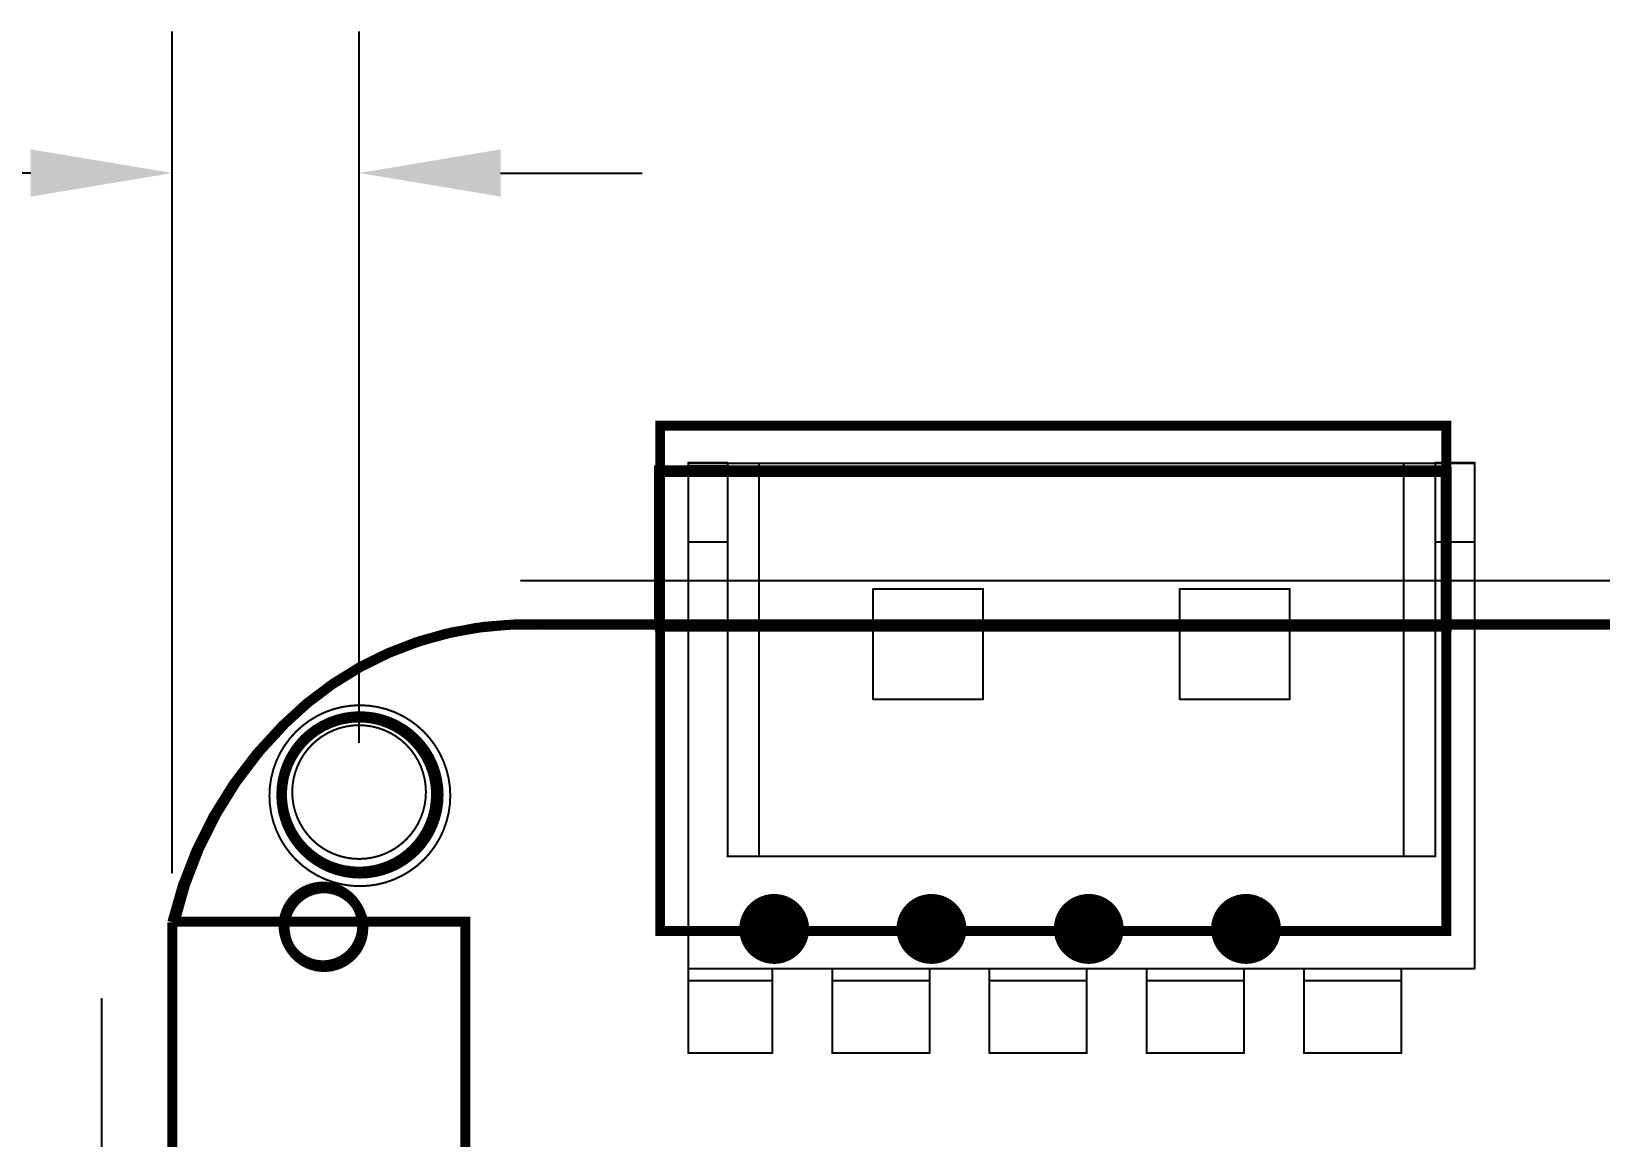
# Model space of a CAD drawing. Extents: x -54 to 75, y -63 to 45.
# Drawn here: x 16.95 to 36.91, y -30.35 to -16.29 of the extents above; entities that cross this region are included whole.
import ezdxf

# ---------------------------------------------------------------- set-up
doc = ezdxf.new("R2010")
doc.units = 0
doc.header["$MEASUREMENT"] = 0
doc.linetypes.add('PADS_DASH_38100', pattern=[0.254, 0.127, -0.127])
doc.layers.get('0').update_dxf_attribs({"linetype": 'CONTINUOUS'})
doc.layers.get('Defpoints').update_dxf_attribs({"linetype": 'CONTINUOUS'})
for name, color, linetype in [('2D_LINE_00', 255, 'CONTINUOUS'), ('2D_LINE_01', 255, 'CONTINUOUS'), ('BOARD_CUTOUT_00', 254, 'CONTINUOUS'), ('BOARD_OUTLINE_00', 254, 'CONTINUOUS'), ('DRIL_PLTE_THRU_01', 3, 'CONTINUOUS'), ('DRIL_SYMBOL', 254, 'CONTINUOUS'), ('PART_TOP_2DLINE_126', 254, 'CONTINUOUS')]:
    doc.layers.add(name, color=color, linetype=linetype)
doc.dimstyles.get("Standard").update_dxf_attribs({"dimscale": 10, "dimtxt": 0.18, "dimasz": 0.18, "dimexe": 0.18, "dimexo": 0.0625, "dimgap": 0.09, "dimtad": 0, "dimtih": 1, "dimtoh": 1, "dimzin": 0, "dimdsep": 46, "dimtxsty": 'Standard', "dimcen": 0.09, "dimadec": 0, "dimazin": 0, "dimtfac": 1, "dimtofl": 0, "dimtmove": 0, "dimatfit": 3, "dimfxl": 1, "dimtolj": 1, "dimtzin": 0, "dimarcsym": 0})

# ---------------------------------------------------------------- blocks, each defined once
blk = doc.blocks.new('BOARD_1')
at = {"layer": 'BOARD_CUTOUT_00', "const_width": 0.127}
for points in [[(-6.751, 34.388, 1), (-8.751, 34.388, 1)], [(-7.722, 32.722, 1), (-8.722, 32.722, 1)]]:
    blk.add_lwpolyline(points, format="xyb", close=True, dxfattribs=at)
at = {"layer": 'BOARD_OUTLINE_00', "const_width": 0.127}
blk.add_lwpolyline([(0, 0), (6.847, 0), (6.847, 4.142), (9.561, 4.142), (9.561, 0.199), (25.267, 0.199, 0.185339), (28.735, 2.042, 0.15749), (29.993, 5.027), (29.993, 32.25, 0.340915), (25.686, 36.557), (-5.758, 36.557, 0.19257), (-8.738, 35.265, 0.140096), (-10.137, 32.77), (-10.137, 10.091), (-10.114, 10.091), (-10.114, 4.314), (-10.243, 4.314, 0.201635), (-8.997, 1.213, 0.196192), (-6.063, -0.004), (0, -0.004)], format="xyb", close=True, dxfattribs=at)
blk = doc.blocks.new('SMOOTH_0$127')
at = {"const_width": 0.0635}
blk.add_lwpolyline([(-0.03175, 0, 1), (0.03175, 0, 1)], format="xyb", close=True, dxfattribs=at)
blk = doc.blocks.new('DRAWING_4')
at = {"layer": '2D_LINE_00', "const_width": 0.127}
blk.add_lwpolyline([(11.846, -1.08), (21.849, -1.08), (21.849, -3.049), (11.846, -3.049)], close=True, dxfattribs=at)
at = {"layer": '2D_LINE_00'}
for p in [(11.846, -1.08), (21.849, -1.08), (11.846, -3.049), (21.849, -3.049)]:
    blk.add_blockref('SMOOTH_0$127', p, dxfattribs=at)
blk = doc.blocks.new('SMOOTH_0$0254')
at = {"const_width": 0.0127}
blk.add_lwpolyline([(-0.00635, 0, 1), (0.00635, 0, 1)], format="xyb", close=True, dxfattribs=at)
blk = doc.blocks.new('DRAWING_8')
at = {"layer": '2D_LINE_01', "const_width": 0.0254}
blk.add_lwpolyline([(0, 0), (0, 11.98775)], dxfattribs=at)
at = {"layer": '2D_LINE_01'}
for p in [(0, 11.98775), (0, 0)]:
    blk.add_blockref('SMOOTH_0$0254', p, dxfattribs=at)
blk = doc.blocks.new('DRAWING_16')
at = {"layer": '2D_LINE_01', "linetype": 'PADS_DASH_38100', "const_width": 0.0254}
blk.add_lwpolyline([(0, 0), (0, -0.007)], dxfattribs=at)
at = {"layer": '2D_LINE_01'}
for p in [(0, 0), (0, -0.007)]:
    blk.add_blockref('SMOOTH_0$0254', p, dxfattribs=at)
blk = doc.blocks.new('DRAWING_17')
at = {"layer": '2D_LINE_01', "const_width": 0.0254}
blk.add_lwpolyline([(0, 0), (0, -7.5)], dxfattribs=at)
at = {"layer": '2D_LINE_01'}
for p in [(0, 0), (0, -7.5)]:
    blk.add_blockref('SMOOTH_0$0254', p, dxfattribs=at)
blk = doc.blocks.new('DRAWING_18')
at = {"layer": '2D_LINE_01', "linetype": 'PADS_DASH_38100', "const_width": 0.0254}
blk.add_lwpolyline([(0, 0), (0, -5)], dxfattribs=at)
at = {"layer": '2D_LINE_01'}
for p in [(0, 0), (0, -5)]:
    blk.add_blockref('SMOOTH_0$0254', p, dxfattribs=at)
blk = doc.blocks.new('DRAWING_19')
at = {"layer": '2D_LINE_01', "linetype": 'PADS_DASH_38100', "const_width": 0.0254}
blk.add_lwpolyline([(0, 0), (0, -5)], dxfattribs=at)
at = {"layer": '2D_LINE_01'}
for p in [(0, 0), (0, -5)]:
    blk.add_blockref('SMOOTH_0$0254', p, dxfattribs=at)
blk = doc.blocks.new('DRAWING_20')
at = {"layer": '2D_LINE_01', "const_width": 0.0254}
blk.add_lwpolyline([(0, 0), (0, -1.0746)], dxfattribs=at)
at = {"layer": '2D_LINE_01'}
for p in [(0, 0), (0, -1.0746)]:
    blk.add_blockref('SMOOTH_0$0254', p, dxfattribs=at)
blk = doc.blocks.new('DRAWING_21')
at = {"layer": '2D_LINE_01', "const_width": 0.0254}
blk.add_lwpolyline([(0, 0), (0, -1.0746)], dxfattribs=at)
at = {"layer": '2D_LINE_01'}
for p in [(0, 0), (0, -1.0746)]:
    blk.add_blockref('SMOOTH_0$0254', p, dxfattribs=at)
blk = doc.blocks.new('DRAWING_22')
at = {"layer": '2D_LINE_01', "const_width": 0.0254}
blk.add_lwpolyline([(0, 0), (0, -1.4)], dxfattribs=at)
at = {"layer": '2D_LINE_01'}
for p in [(0, 0), (0, -1.4)]:
    blk.add_blockref('SMOOTH_0$0254', p, dxfattribs=at)
blk = doc.blocks.new('DRAWING_23')
at = {"layer": '2D_LINE_01', "const_width": 0.0254}
blk.add_lwpolyline([(0, 0), (0, -1.0746)], dxfattribs=at)
at = {"layer": '2D_LINE_01'}
for p in [(0, 0), (0, -1.0746)]:
    blk.add_blockref('SMOOTH_0$0254', p, dxfattribs=at)
blk = doc.blocks.new('DRAWING_24')
at = {"layer": '2D_LINE_01', "const_width": 0.0254}
blk.add_lwpolyline([(0, 0), (0, 1.4)], dxfattribs=at)
at = {"layer": '2D_LINE_01'}
for p in [(0, 1.4), (0, 0)]:
    blk.add_blockref('SMOOTH_0$0254', p, dxfattribs=at)
blk = doc.blocks.new('DRAWING_25')
at = {"layer": '2D_LINE_01', "const_width": 0.0254}
blk.add_lwpolyline([(0, 0), (0, -1.0746)], dxfattribs=at)
at = {"layer": '2D_LINE_01'}
for p in [(0, 0), (0, -1.0746)]:
    blk.add_blockref('SMOOTH_0$0254', p, dxfattribs=at)
blk = doc.blocks.new('DRAWING_27')
at = {"layer": '2D_LINE_01', "const_width": 0.0254}
blk.add_lwpolyline([(0, 0), (0, -1.0746)], dxfattribs=at)
at = {"layer": '2D_LINE_01'}
for p in [(0, 0), (0, -1.0746)]:
    blk.add_blockref('SMOOTH_0$0254', p, dxfattribs=at)
blk = doc.blocks.new('DRAWING_30')
at = {"layer": '2D_LINE_01', "const_width": 0.0254}
blk.add_lwpolyline([(0, 0), (0, -1.0746)], dxfattribs=at)
at = {"layer": '2D_LINE_01'}
for p in [(0, 0), (0, -1.0746)]:
    blk.add_blockref('SMOOTH_0$0254', p, dxfattribs=at)
blk = doc.blocks.new('DRAWING_31')
at = {"layer": '2D_LINE_01', "const_width": 0.0254}
blk.add_lwpolyline([(0, 0), (0, -1.4)], dxfattribs=at)
at = {"layer": '2D_LINE_01'}
for p in [(0, 0), (0, -1.4)]:
    blk.add_blockref('SMOOTH_0$0254', p, dxfattribs=at)
blk = doc.blocks.new('DRAWING_44')
at = {"layer": '2D_LINE_01', "const_width": 0.0254}
blk.add_lwpolyline([(0, 0), (0, -1.0746)], dxfattribs=at)
at = {"layer": '2D_LINE_01'}
for p in [(0, 0), (0, -1.0746)]:
    blk.add_blockref('SMOOTH_0$0254', p, dxfattribs=at)
blk = doc.blocks.new('DRAWING_47')
at = {"layer": '2D_LINE_01', "const_width": 0.0254}
blk.add_lwpolyline([(0, 0), (0, 1.4)], dxfattribs=at)
at = {"layer": '2D_LINE_01'}
for p in [(0, 1.4), (0, 0)]:
    blk.add_blockref('SMOOTH_0$0254', p, dxfattribs=at)
blk = doc.blocks.new('DRAWING_48')
at = {"layer": '2D_LINE_01', "const_width": 0.0254}
blk.add_lwpolyline([(0, 0), (0, -1.0746)], dxfattribs=at)
at = {"layer": '2D_LINE_01'}
for p in [(0, 0), (0, -1.0746)]:
    blk.add_blockref('SMOOTH_0$0254', p, dxfattribs=at)
blk = doc.blocks.new('DRAWING_49')
at = {"layer": '2D_LINE_01', "const_width": 0.0254}
blk.add_lwpolyline([(0, 0), (0, -1.0746)], dxfattribs=at)
at = {"layer": '2D_LINE_01'}
for p in [(0, 0), (0, -1.0746)]:
    blk.add_blockref('SMOOTH_0$0254', p, dxfattribs=at)
blk = doc.blocks.new('DRAWING_50')
at = {"layer": '2D_LINE_01', "linetype": 'PADS_DASH_38100', "const_width": 0.0254}
blk.add_lwpolyline([(0, 0), (0, -5)], dxfattribs=at)
at = {"layer": '2D_LINE_01'}
for p in [(0, 0), (0, -5)]:
    blk.add_blockref('SMOOTH_0$0254', p, dxfattribs=at)
blk = doc.blocks.new('DRAWING_54')
at = {"layer": '2D_LINE_01', "linetype": 'PADS_DASH_38100', "const_width": 0.0254}
blk.add_lwpolyline([(0, 0), (0, -5)], dxfattribs=at)
at = {"layer": '2D_LINE_01'}
for p in [(0, 0), (0, -5)]:
    blk.add_blockref('SMOOTH_0$0254', p, dxfattribs=at)
blk = doc.blocks.new('DRAWING_55')
at = {"layer": '2D_LINE_01', "const_width": 0.0254}
blk.add_lwpolyline([(0, 0), (0, 6.4254)], dxfattribs=at)
at = {"layer": '2D_LINE_01'}
for p in [(0, 6.4254), (0, 0)]:
    blk.add_blockref('SMOOTH_0$0254', p, dxfattribs=at)
blk = doc.blocks.new('DRAWING_79')
at = {"layer": '2D_LINE_01', "const_width": 0.0254}
blk.add_lwpolyline([(0, 0), (-1.238, 0)], dxfattribs=at)
at = {"layer": '2D_LINE_01'}
for p in [(-1.238, 0), (0, 0)]:
    blk.add_blockref('SMOOTH_0$0254', p, dxfattribs=at)
blk = doc.blocks.new('DRAWING_80')
at = {"layer": '2D_LINE_01', "const_width": 0.0254}
blk.add_lwpolyline([(0, 0), (-1.238, 0)], dxfattribs=at)
at = {"layer": '2D_LINE_01'}
for p in [(-1.238, 0), (0, 0)]:
    blk.add_blockref('SMOOTH_0$0254', p, dxfattribs=at)
blk = doc.blocks.new('DRAWING_81')
at = {"layer": '2D_LINE_01', "const_width": 0.0254}
blk.add_lwpolyline([(0, 0), (-1.238, 0)], dxfattribs=at)
at = {"layer": '2D_LINE_01'}
for p in [(-1.238, 0), (0, 0)]:
    blk.add_blockref('SMOOTH_0$0254', p, dxfattribs=at)
blk = doc.blocks.new('DRAWING_82')
at = {"layer": '2D_LINE_01', "const_width": 0.0254}
blk.add_lwpolyline([(0, 0), (-1.238, 0)], dxfattribs=at)
at = {"layer": '2D_LINE_01'}
for p in [(-1.238, 0), (0, 0)]:
    blk.add_blockref('SMOOTH_0$0254', p, dxfattribs=at)
blk = doc.blocks.new('DRAWING_83')
at = {"layer": '2D_LINE_01', "const_width": 0.0254}
blk.add_lwpolyline([(0, 0), (-1.069, 0)], dxfattribs=at)
at = {"layer": '2D_LINE_01'}
for p in [(-1.069, 0), (0, 0)]:
    blk.add_blockref('SMOOTH_0$0254', p, dxfattribs=at)
blk = doc.blocks.new('DRAWING_84')
at = {"layer": '2D_LINE_01', "const_width": 0.0254}
blk.add_lwpolyline([(0, 0), (-1.238, 0)], dxfattribs=at)
at = {"layer": '2D_LINE_01'}
for p in [(-1.238, 0), (0, 0)]:
    blk.add_blockref('SMOOTH_0$0254', p, dxfattribs=at)
blk = doc.blocks.new('DRAWING_85')
at = {"layer": '2D_LINE_01', "const_width": 0.0254}
blk.add_lwpolyline([(0, 0), (-1.238, 0)], dxfattribs=at)
at = {"layer": '2D_LINE_01'}
for p in [(-1.238, 0), (0, 0)]:
    blk.add_blockref('SMOOTH_0$0254', p, dxfattribs=at)
blk = doc.blocks.new('DRAWING_86')
at = {"layer": '2D_LINE_01', "const_width": 0.0254}
blk.add_lwpolyline([(0, 0), (-1.238, 0)], dxfattribs=at)
at = {"layer": '2D_LINE_01'}
for p in [(-1.238, 0), (0, 0)]:
    blk.add_blockref('SMOOTH_0$0254', p, dxfattribs=at)
blk = doc.blocks.new('DRAWING_87')
at = {"layer": '2D_LINE_01', "const_width": 0.0254}
blk.add_lwpolyline([(0, 0), (-1.238, 0)], dxfattribs=at)
at = {"layer": '2D_LINE_01'}
for p in [(-1.238, 0), (0, 0)]:
    blk.add_blockref('SMOOTH_0$0254', p, dxfattribs=at)
blk = doc.blocks.new('DRAWING_88')
at = {"layer": '2D_LINE_01', "const_width": 0.0254}
blk.add_lwpolyline([(0, 0), (-1.069, 0)], dxfattribs=at)
at = {"layer": '2D_LINE_01'}
for p in [(-1.069, 0), (0, 0)]:
    blk.add_blockref('SMOOTH_0$0254', p, dxfattribs=at)
blk = doc.blocks.new('DRAWING_89')
at = {"layer": '2D_LINE_01', "const_width": 0.0254}
blk.add_lwpolyline([(0, 0), (10, 0)], dxfattribs=at)
at = {"layer": '2D_LINE_01'}
for p in [(0, 0), (10, 0)]:
    blk.add_blockref('SMOOTH_0$0254', p, dxfattribs=at)
blk = doc.blocks.new('DRAWING_90')
at = {"layer": '2D_LINE_01', "linetype": 'PADS_DASH_38100', "const_width": 0.0254}
blk.add_lwpolyline([(0, 0), (9, 0)], dxfattribs=at)
at = {"layer": '2D_LINE_01'}
for p in [(0, 0), (9, 0)]:
    blk.add_blockref('SMOOTH_0$0254', p, dxfattribs=at)
blk = doc.blocks.new('DRAWING_91')
at = {"layer": '2D_LINE_01', "const_width": 0.0254}
blk.add_lwpolyline([(0, 0), (1.4, 0)], dxfattribs=at)
at = {"layer": '2D_LINE_01'}
for p in [(0, 0), (1.4, 0)]:
    blk.add_blockref('SMOOTH_0$0254', p, dxfattribs=at)
blk = doc.blocks.new('DRAWING_92')
at = {"layer": '2D_LINE_01', "const_width": 0.0254}
blk.add_lwpolyline([(0, 0), (1.4, 0)], dxfattribs=at)
at = {"layer": '2D_LINE_01'}
for p in [(0, 0), (1.4, 0)]:
    blk.add_blockref('SMOOTH_0$0254', p, dxfattribs=at)
blk = doc.blocks.new('DRAWING_93')
at = {"layer": '2D_LINE_01', "const_width": 0.0254}
blk.add_lwpolyline([(0, 0), (-1.4, 0)], dxfattribs=at)
at = {"layer": '2D_LINE_01'}
for p in [(-1.4, 0), (0, 0)]:
    blk.add_blockref('SMOOTH_0$0254', p, dxfattribs=at)
blk = doc.blocks.new('DRAWING_94')
at = {"layer": '2D_LINE_01', "const_width": 0.0254}
blk.add_lwpolyline([(0, 0), (-1.4, 0)], dxfattribs=at)
at = {"layer": '2D_LINE_01'}
for p in [(-1.4, 0), (0, 0)]:
    blk.add_blockref('SMOOTH_0$0254', p, dxfattribs=at)
blk = doc.blocks.new('DRAWING_95')
at = {"layer": '2D_LINE_01', "linetype": 'PADS_DASH_38100', "const_width": 0.0254}
blk.add_lwpolyline([(0, 0), (-10, 0)], dxfattribs=at)
at = {"layer": '2D_LINE_01'}
for p in [(-10, 0), (0, 0)]:
    blk.add_blockref('SMOOTH_0$0254', p, dxfattribs=at)
blk = doc.blocks.new('DRAWING_96')
at = {"layer": '2D_LINE_01', "const_width": 0.0254}
blk.add_lwpolyline([(0, 0), (2.125, 0)], dxfattribs=at)
at = {"layer": '2D_LINE_01'}
for p in [(0, 0), (2.125, 0)]:
    blk.add_blockref('SMOOTH_0$0254', p, dxfattribs=at)
blk = doc.blocks.new('DRAWING_97')
at = {"layer": '2D_LINE_01', "const_width": 0.0254}
blk.add_lwpolyline([(0, 0), (18.475, 0)], dxfattribs=at)
at = {"layer": '2D_LINE_01'}
for p in [(0, 0), (18.475, 0)]:
    blk.add_blockref('SMOOTH_0$0254', p, dxfattribs=at)
blk = doc.blocks.new('DRAWING_98')
at = {"layer": '2D_LINE_01', "linetype": 'PADS_DASH_38100', "const_width": 0.0254}
blk.add_lwpolyline([(0, 0), (0.5, 0)], dxfattribs=at)
at = {"layer": '2D_LINE_01'}
for p in [(0, 0), (0.5, 0)]:
    blk.add_blockref('SMOOTH_0$0254', p, dxfattribs=at)
blk = doc.blocks.new('DRAWING_99')
at = {"layer": '2D_LINE_01', "linetype": 'PADS_DASH_38100', "const_width": 0.0254}
blk.add_lwpolyline([(0, 0), (0.5, 0)], dxfattribs=at)
at = {"layer": '2D_LINE_01'}
for p in [(0, 0), (0.5, 0)]:
    blk.add_blockref('SMOOTH_0$0254', p, dxfattribs=at)
blk = doc.blocks.new('DRAWING_100')
at = {"layer": '2D_LINE_01', "const_width": 0.0254}
blk.add_lwpolyline([(0, 0), (-10, 0)], dxfattribs=at)
at = {"layer": '2D_LINE_01'}
for p in [(-10, 0), (0, 0)]:
    blk.add_blockref('SMOOTH_0$0254', p, dxfattribs=at)
blk = doc.blocks.new('DRAWING_101')
at = {"layer": '2D_LINE_01', "linetype": 'PADS_DASH_38100', "const_width": 0.0254}
blk.add_lwpolyline([(0, 0), (-0.5, 0)], dxfattribs=at)
at = {"layer": '2D_LINE_01'}
for p in [(-0.5, 0), (0, 0)]:
    blk.add_blockref('SMOOTH_0$0254', p, dxfattribs=at)
blk = doc.blocks.new('DRAWING_102')
at = {"layer": '2D_LINE_01', "linetype": 'PADS_DASH_38100', "const_width": 0.0254}
blk.add_lwpolyline([(0, 0), (-0.5, 0)], dxfattribs=at)
at = {"layer": '2D_LINE_01'}
for p in [(-0.5, 0), (0, 0)]:
    blk.add_blockref('SMOOTH_0$0254', p, dxfattribs=at)
blk = doc.blocks.new('DRAWING_107')
at = {"layer": '2D_LINE_01', "const_width": 0.0254}
blk.add_lwpolyline([(-1.15, 0, 1), (1.15, 0, 1)], format="xyb", close=True, dxfattribs=at)
blk = doc.blocks.new('DRAWING_110')
at = {"layer": '2D_LINE_01', "linetype": 'PADS_DASH_38100', "const_width": 0.0254}
blk.add_lwpolyline([(0, 0), (0, -0.007)], dxfattribs=at)
at = {"layer": '2D_LINE_01'}
for p in [(0, 0), (0, -0.007)]:
    blk.add_blockref('SMOOTH_0$0254', p, dxfattribs=at)
blk = doc.blocks.new('DRAWING_122')
at = {"layer": '2D_LINE_01', "linetype": 'PADS_DASH_38100', "const_width": 0.0254}
blk.add_lwpolyline([(0, 0), (-0.5, 0)], dxfattribs=at)
at = {"layer": '2D_LINE_01'}
for p in [(-0.5, 0), (0, 0)]:
    blk.add_blockref('SMOOTH_0$0254', p, dxfattribs=at)
blk = doc.blocks.new('DRAWING_130')
at = {"layer": '2D_LINE_01', "const_width": 0.127}
blk.add_lwpolyline([(0, 0, 1), (-1, 0, 1)], format="xyb", close=True, dxfattribs=at)
blk = doc.blocks.new('DRAWING_132')
at = {"layer": '2D_LINE_01', "const_width": 0.127}
blk.add_lwpolyline([(0, 0, 1), (-1.96, 0, 1)], format="xyb", close=True, dxfattribs=at)
blk = doc.blocks.new('DRAWING_141')
at = {"layer": '2D_LINE_01', "const_width": 0.127}
blk.add_lwpolyline([(0, 0), (10.004, 0), (10.004, -1.969), (0, -1.969)], close=True, dxfattribs=at)
at = {"layer": '2D_LINE_01'}
for p in [(0, 0), (10.004, 0), (0, -1.969), (10.004, -1.969)]:
    blk.add_blockref('SMOOTH_0$127', p, dxfattribs=at)
blk = doc.blocks.new('DRAWING_142')
at = {"layer": '2D_LINE_01', "const_width": 0.0635}
blk.add_lwpolyline([(0, 0, 1), (0.0635, 0, 1)], format="xyb", close=True, dxfattribs=at)
blk = doc.blocks.new('DRAWING_143')
at = {"layer": '2D_LINE_01', "const_width": 0.0635}
blk.add_lwpolyline([(0, 0, 1), (0.0635, 0, 1)], format="xyb", close=True, dxfattribs=at)
blk = doc.blocks.new('DRAWING_144')
at = {"layer": '2D_LINE_01', "const_width": 0.127}
blk.add_lwpolyline([(32.098, 27.053), (0.914, 27.053, 0.207545), (-2.298, 25.8, 0.141876), (-3.705, 23.277), (-0.01, 23.277), (-0.01, 0), (0, 0), (0, -5.196), (-3.834, -5.196, 0.220322), (-2.385, -8.461, 0.188952), (0.433, -9.499), (1.594, -9.499), (1.594, -10.383), (13.284, -10.383), (13.284, -9.288), (31.154, -9.288)], format="xyb", dxfattribs=at)
blk = doc.blocks.new('DRAWING_199')
at = {"layer": '2D_LINE_01', "const_width": 0.0254}
blk.add_lwpolyline([(-0.85, 0, 1), (0.85, 0, 1)], format="xyb", close=True, dxfattribs=at)
blk = doc.blocks.new('DRIL_HOLE_0')
blk.add_lwpolyline([(0, 0, 1), (0, 0, 1)], format="xyb", close=True)
blk = doc.blocks.new('STK_TOP_3')
at = {"layer": 'DRIL_PLTE_THRU_01'}
blk.add_blockref('DRIL_HOLE_0', (0, 0), dxfattribs=at)
blk = doc.blocks.new('SYM_TOP_3')
blk.add_blockref('STK_TOP_3', (0, 0))
blk = doc.blocks.new('PART_TOP_0')
blk.add_blockref('SYM_TOP_3', (0, 0))
blk = doc.blocks.new('PART_BODY_TOP_217')
at = {"layer": 'PART_TOP_2DLINE_126', "const_width": 0.127}
blk.add_lwpolyline([(-2.55, 0.0254), (7.45, 0.0254), (7.45, -6.4), (-2.55, -6.4)], close=True, dxfattribs=at)
at = {"layer": 'PART_TOP_2DLINE_126'}
for p in [(-2.55, 0.0254), (7.45, 0.0254), (-2.55, -6.4), (7.45, -6.4)]:
    blk.add_blockref('SMOOTH_0$127', p, dxfattribs=at)
blk = doc.blocks.new('DRIL_SYMBOL_0$889')
at = {"layer": 'DRIL_SYMBOL', "const_width": 0.0508}
for points in [[(0, -0.254), (0, 0.254)], [(-0.254, 0), (0.254, 0)]]:
    blk.add_lwpolyline(points, dxfattribs=at)
blk = doc.blocks.new('DRIL_HOLE_0$889')
at = {"const_width": 0.4445}
blk.add_lwpolyline([(-0.22225, 0, 1), (0.22225, 0, 1)], format="xyb", close=True, dxfattribs=at)
blk.add_blockref('DRIL_SYMBOL_0$889', (0, 0))
blk = doc.blocks.new('STK_TOP_11')
at = {"layer": 'DRIL_PLTE_THRU_01'}
blk.add_blockref('DRIL_HOLE_0$889', (0, 0), dxfattribs=at)
blk = doc.blocks.new('SYM_TOP_9')
for name, p in [('STK_TOP_11', (0, 0)), ('STK_TOP_11', (2, 0)), ('STK_TOP_11', (4, 0)), ('STK_TOP_11', (6, 0)), ('PART_BODY_TOP_217', (0, 0))]:
    blk.add_blockref(name, p)
blk = doc.blocks.new('PART_TOP_27')
blk.add_blockref('SYM_TOP_9', (0, 0))
blk = doc.blocks.new('PART_TOP_29')
blk.add_blockref('SYM_TOP_3', (0, 0))
blk = doc.blocks.new('*D318')
at = {"color": 0, "linetype": 'Continuous', "lineweight": -2, "transparency": 16777216}
for p, q in [((18.746, -26.99), (18.746, -16.291)), ((21.121, -25.336), (21.121, -16.291)), ((16.946, -18.091), (15.146, -18.091)), ((22.921, -18.091), (24.721, -18.091))]:
    blk.add_line(p, q, dxfattribs=at)
at = {"color": 0, "linetype": 'Continuous', "transparency": 16777216}
for points in [[(16.946, -17.791), (16.946, -18.391), (18.746, -18.091)], [(22.921, -17.791), (22.921, -18.391), (21.121, -18.091)]]:
    blk.add_solid(points, dxfattribs=at)
at = {"layer": 'Defpoints', "color": 0, "linetype": 'Continuous', "transparency": 16777216}
for p in [(18.746, -18.091), (21.121, -25.961), (18.746, -27.615)]:
    blk.add_point(p, dxfattribs=at)
at = {"color": 0, "linetype": 'Continuous', "transparency": 16777216, "insert": (9.746, -18.091), "char_height": 1.8, "attachment_point": 5}
blk.add_mtext('\\A1;2.38mm', dxfattribs=at)

msp = doc.modelspace()

# ---------------------------------------------------------------- block references
at = {"rotation": 180}
msp.add_blockref('PART_TOP_27', (32.4, -27.701), dxfattribs=at)
for name, p in [('DRAWING_4', (13.089, -20.79)), ('DRAWING_141', (24.948, -21.891)), ('DRAWING_110', (25.299, -21.814)), ('DRAWING_122', (25.799, -21.814)), ('DRAWING_16', (25.307, -21.773)), ('DRAWING_102', (25.807, -21.773)), ('DRAWING_17', (25.307, -21.78)), ('DRAWING_100', (35.307, -21.78)), ('DRAWING_18', (25.807, -21.78)), ('DRAWING_19', (26.207, -21.78)), ('DRAWING_50', (34.407, -21.78)), ('DRAWING_101', (35.307, -21.773)), ('DRAWING_54', (34.807, -21.78)), ('DRAWING_55', (35.307, -28.205)), ('DRAWING_98', (25.307, -22.78)), ('DRAWING_99', (34.807, -22.78)), ('DRAWING_96', (23.181, -23.273)), ('DRAWING_95', (35.307, -23.273)), ('DRAWING_97', (35.307, -23.273)), ('DRAWING_22', (27.657, -23.38)), ('DRAWING_94', (29.057, -23.38)), ('DRAWING_24', (29.057, -24.78)), ('DRAWING_31', (31.557, -23.38)), ('DRAWING_93', (32.957, -23.38)), ('DRAWING_47', (32.957, -24.78)), ('BOARD_1', (28.883, -60.385)), ('DRAWING_144', (22.481, -50.885)), ('DRAWING_143', (24.916, -23.86)), ('DRAWING_142', (34.92, -23.86)), ('DRAWING_107', (21.131, -26.007)), ('DRAWING_91', (27.657, -24.78)), ('DRAWING_92', (31.557, -24.78)), ('DRAWING_132', (22.1, -25.993)), ('DRAWING_199', (21.121, -25.961)), ('DRAWING_90', (25.807, -26.78)), ('DRAWING_130', (21.175, -27.685)), ('DRAWING_89', (25.307, -28.205)), ('DRAWING_20', (26.376, -28.205)), ('DRAWING_21', (27.138, -28.205)), ('DRAWING_23', (28.376, -28.205)), ('DRAWING_25', (29.138, -28.205)), ('DRAWING_27', (30.376, -28.205)), ('DRAWING_30', (31.138, -28.205)), ('DRAWING_44', (32.376, -28.205)), ('DRAWING_48', (33.138, -28.205)), ('DRAWING_49', (34.376, -28.205)), ('DRAWING_88', (26.376, -28.36)), ('DRAWING_87', (28.376, -28.36)), ('DRAWING_86', (30.376, -28.36)), ('DRAWING_85', (32.376, -28.36)), ('DRAWING_84', (34.376, -28.36)), ('DRAWING_8', (17.847, -40.578)), ('PART_TOP_29', (22.558, -28.992)), ('DRAWING_83', (26.376, -29.28)), ('DRAWING_82', (28.376, -29.28)), ('DRAWING_81', (30.376, -29.28)), ('DRAWING_80', (32.376, -29.28)), ('DRAWING_79', (34.376, -29.28)), ('PART_TOP_0', (36.751, -30.077))]:
    msp.add_blockref(name, p)

# ---------------------------------------------------------------- dimensions: what is measured, and where the dimension line sits
at = {"linetype": 'Continuous'}
dim = msp.add_linear_dim(base=(18.7459, -18.0906), p1=(21.1214, -25.961), p2=(18.7459, -27.6147), dimstyle='Standard', override={"dimpost": 'mm'}, dxfattribs=at)
dim.commit()
dim.dimension.update_dxf_attribs({"geometry": '*D318', "text_midpoint": (9.7459, -18.0906)})

doc.saveas('drawing.dxf')
